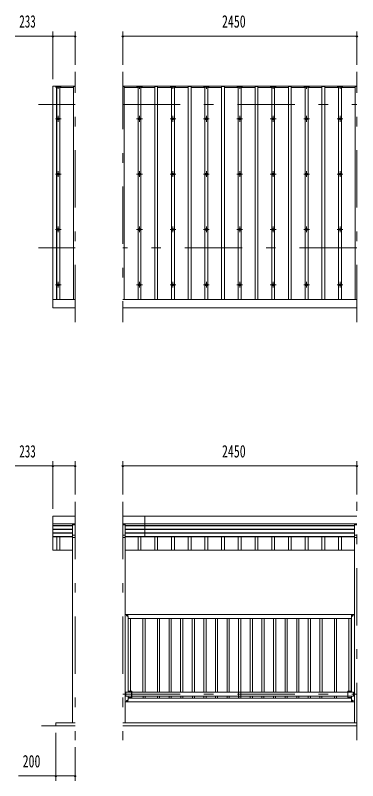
# Model space of a CAD drawing. Units: millimetres, scale not verified. Extents: x -21353 to 21363, y -10500 to 10500.
# Drawn here: x -18155 to -14569, y 1445 to 9455 of the extents above; entities that cross this region are included whole.
import ezdxf
from ezdxf.enums import TextEntityAlignment as Align

# ---------------------------------------------------------------- set-up
doc = ezdxf.new("R2010")
doc.units = ezdxf.units.MM
doc.header["$LTSCALE"] = 50
doc.linetypes.add('USER3', pattern=[24, 12, -5, 2, -5])
for name, color, linetype, lineweight in [('0-2_1-0BOLD', 7, 'Continuous', 18), ('0-3_1-2CENTER', 3, 'USER3', 18), ('0-4_1-4THIN', 4, 'Continuous', 18), ('0-5_1-5DIM', 3, 'Continuous', 18)]:
    doc.layers.add(name, color=color, linetype=linetype, lineweight=lineweight)
doc.styles.add('ＭＳ ゴシック', font='')
doc.styles.get('ＭＳ ゴシック').set_extended_font_data('MS Gothic')

msp = doc.modelspace()

# ---------------------------------------------------------------- linework, layer by layer
at = {"layer": '0-2_1-0BOLD'}
for p, q in [((-17722.23, 6481.37), (-17722.23, 8712.63)), ((-14579.23, 8712.63), (-17029.23, 8712.63)), ((-17529.23, 6481.37), (-17762.23, 6481.37)), ((-14579.23, 6481.37), (-17029.23, 6481.37)), ((-17029.23, 6392.63), (-14579.23, 6392.63)), ((-14579.23, 4213.68), (-17029.23, 4213.68)), ((-16799.23, 3997.16), (-16799.23, 4213.68)), ((-17529.23, 4132.53), (-17762.23, 4132.53)), ((-17762.23, 4116.23), (-17554.23, 4116.23)), ((-17554.23, 4112.9), (-17762.23, 4112.9)), ((-17554.23, 4132.53), (-17554.23, 2049.68)), ((-17554.23, 4120.85), (-17529.23, 4120.85)), ((-14579.23, 4132.53), (-17029.23, 4132.53)), ((-17029.23, 4120.85), (-17004.23, 4120.85)), ((-17004.23, 4132.53), (-17004.23, 2049.68)), ((-17004.23, 4116.23), (-14604.23, 4116.23)), ((-14604.23, 4112.9), (-17004.23, 4112.9)), ((-14604.23, 2049.68), (-14604.23, 4132.53)), ((-14604.23, 4120.85), (-14579.23, 4120.85)), ((-17762.23, 4077.65), (-17554.23, 4077.65)), ((-17554.23, 4074.32), (-17762.23, 4074.32)), ((-17762.23, 4039.07), (-17554.23, 4039.07)), ((-17554.23, 4035.74), (-17762.23, 4035.74)), ((-17529.23, 4015.79), (-17554.23, 4015.79)), ((-17029.23, 4015.79), (-17004.23, 4015.79)), ((-17004.23, 4077.65), (-14604.23, 4077.65)), ((-14604.23, 4074.32), (-17004.23, 4074.32)), ((-17004.23, 4039.07), (-14604.23, 4039.07)), ((-14604.23, 4035.74), (-17004.23, 4035.74)), ((-14579.23, 4015.79), (-14604.23, 4015.79)), ((-17554.23, 4000.49), (-17762.23, 4000.49)), ((-17762.23, 3997.16), (-17554.23, 3997.16)), ((-17554.23, 3990.57), (-17529.23, 3990.57)), ((-17004.23, 3990.57), (-17029.23, 3990.57)), ((-14604.23, 4000.49), (-17004.23, 4000.49)), ((-17004.23, 3997.16), (-14604.23, 3997.16)), ((-14604.23, 3990.57), (-14579.23, 3990.57)), ((-17004.23, 3856.68), (-14604.23, 3856.68)), ((-17004.23, 3183.68), (-16980.83, 3183.68)), ((-14606.23, 3183.67), (-17002.23, 3183.67)), ((-16989.23, 3170.84), (-16989.23, 3176.52)), ((-16989.19, 3176.59), (-16984.27, 3179.43)), ((-16984.27, 3167.93), (-16989.19, 3170.77)), ((-16984.19, 3179.43), (-16979.27, 3176.59)), ((-16979.27, 3170.77), (-16984.19, 3167.93)), ((-16979.23, 3176.52), (-16979.23, 3170.84)), ((-16974.23, 3164.68), (-16974.23, 2371.03)), ((-14634.23, 3143.68), (-16974.23, 3143.68)), ((-14629.23, 3170.84), (-14629.23, 3176.52)), ((-14629.19, 3176.59), (-14624.27, 3179.43)), ((-14624.27, 3167.93), (-14629.19, 3170.77)), ((-14627.63, 3183.68), (-14604.23, 3183.68)), ((-14624.19, 3179.43), (-14619.27, 3176.59)), ((-14619.27, 3170.77), (-14624.19, 3167.93)), ((-14619.23, 3176.52), (-14619.23, 3170.84)), ((-16996.29, 2328.33), (-16937.44, 2328.33)), ((-16974.24, 2382.68), (-16934.24, 2382.68)), ((-16937.44, 2316.68), (-16937.44, 2382.68)), ((-14674.22, 2371.03), (-16934.24, 2371.03)), ((-16934.24, 2328.33), (-14674.22, 2328.33)), ((-14674.22, 2382.68), (-14634.23, 2382.68)), ((-14671.03, 2382.68), (-14671.03, 2316.68)), ((-14604.23, 2269.68), (-17004.23, 2269.68)), ((-16989.23, 2282.52), (-16989.23, 2276.84)), ((-16984.27, 2285.43), (-16989.19, 2282.59)), ((-16989.19, 2276.77), (-16984.27, 2273.93)), ((-16979.27, 2282.59), (-16984.19, 2285.43)), ((-16984.19, 2273.93), (-16979.27, 2276.77)), ((-16979.23, 2276.84), (-16979.23, 2282.52)), ((-16974.23, 2309.68), (-14634.23, 2309.68)), ((-14629.23, 2282.52), (-14629.23, 2276.84)), ((-14624.27, 2285.43), (-14629.19, 2282.59)), ((-14629.19, 2276.77), (-14624.27, 2273.93)), ((-14619.27, 2282.59), (-14624.19, 2285.43)), ((-14624.19, 2273.93), (-14619.27, 2276.77)), ((-14619.23, 2276.84), (-14619.23, 2282.52)), ((-17879.23, 2019.68), (-17529.23, 2019.68)), ((-17029.23, 2049.68), (-14579.23, 2049.68)), ((-17029.23, 2019.68), (-14579.23, 2019.68))]:
    msp.add_line(p, q, dxfattribs=at)
for points in [[(-17529.23, 8712.63), (-17762.23, 8712.63), (-17762.23, 6392.63), (-17529.23, 6392.63)], [(-17529.23, 4213.68), (-17762.23, 4213.68), (-17762.23, 3856.68), (-17554.23, 3856.68)], [(-16975.83, 3178.68), (-16975.83, 3164.68), (-16974.23, 3164.68)], [(-14634.23, 2371.03), (-14634.23, 3164.68), (-14632.63, 3164.68), (-14632.63, 3178.68)], [(-16937.44, 2371.03), (-16996.29, 2371.03), (-16996.29, 2328.33)], [(-16975.83, 2274.68), (-16975.83, 2288.68), (-16974.23, 2288.68), (-16974.23, 2328.33)], [(-16934.24, 2382.68), (-16934.24, 2316.68), (-16974.24, 2316.68)], [(-14634.23, 2316.68), (-14674.22, 2316.68), (-14674.22, 2382.68)], [(-14671.03, 2328.33), (-14612.18, 2328.33), (-14612.18, 2371.03), (-14671.03, 2371.03)], [(-14634.23, 2328.33), (-14634.23, 2288.68), (-14632.63, 2288.68), (-14632.63, 2274.68)], [(-17529.23, 2049.68), (-17729.23, 2049.68), (-17729.23, 2019.68)]]:
    msp.add_lwpolyline(points, dxfattribs=at)
for centre, radius in [((-17704.23, 8372.13), 10), ((-16854.23, 8372.13), 10), ((-16504.23, 8372.13), 10), ((-16154.23, 8372.13), 10), ((-15804.23, 8372.13), 10), ((-15454.23, 8372.13), 10), ((-15104.23, 8372.13), 10), ((-14754.23, 8372.13), 10), ((-17704.23, 7793.42), 10), ((-16854.23, 7793.42), 10), ((-16504.23, 7793.42), 10), ((-16154.23, 7793.42), 10), ((-15804.23, 7793.42), 10), ((-15454.23, 7793.42), 10), ((-15104.23, 7793.42), 10), ((-14754.23, 7793.42), 10), ((-17704.23, 7214.7), 10), ((-16854.23, 7214.7), 10), ((-16504.23, 7214.7), 10), ((-16154.23, 7214.7), 10), ((-15804.23, 7214.7), 10), ((-15454.23, 7214.7), 10), ((-15104.23, 7214.7), 10), ((-14754.23, 7214.7), 10), ((-17704.23, 6635.99), 10), ((-16854.23, 6635.99), 10), ((-16504.23, 6635.99), 10), ((-16154.23, 6635.99), 10), ((-15804.23, 6635.99), 10), ((-15454.23, 6635.99), 10), ((-15104.23, 6635.99), 10), ((-14754.23, 6635.99), 10), ((-16984.23, 3173.68), 6.25), ((-16984.23, 3173.68), 4.9), ((-14624.23, 3173.68), 6.25), ((-14624.23, 3173.68), 4.9), ((-16984.23, 2279.68), 6.25), ((-16984.23, 2279.68), 4.9), ((-14624.23, 2279.68), 6.25), ((-14624.23, 2279.68), 4.9)]:
    msp.add_circle(centre, radius, dxfattribs=at)
for centre, radius, start, end in [((-17704.23, 8691.45), 14.64, 46.9032, 133.0968), ((-17704.23, 8712.83), 14.64, 226.9032, 313.0968), ((-16854.23, 8691.45), 14.64, 46.9032, 133.0968), ((-16854.23, 8712.83), 14.64, 226.9032, 313.0968), ((-16504.23, 8691.45), 14.64, 46.9032, 133.0968), ((-16504.23, 8712.83), 14.64, 226.9032, 313.0968), ((-16154.23, 8691.45), 14.64, 46.9032, 133.0968), ((-16154.23, 8712.83), 14.64, 226.9032, 313.0968), ((-15804.23, 8691.45), 14.64, 46.9032, 133.0968), ((-15804.23, 8712.83), 14.64, 226.9032, 313.0968), ((-15454.23, 8691.45), 14.64, 46.9032, 133.0968), ((-15454.23, 8712.83), 14.64, 226.9032, 313.0968), ((-15104.23, 8691.45), 14.64, 46.9032, 133.0968), ((-15104.23, 8712.83), 14.64, 226.9032, 313.0968), ((-14754.23, 8691.45), 14.64, 46.9032, 133.0968), ((-14754.23, 8712.83), 14.64, 226.9032, 313.0968), ((-16984.23, 3173.68), 5.75, 149.59184, 150.40814), ((-16984.23, 3173.68), 5.75, 209.59184, 210.40814), ((-16984.23, 3173.68), 5.75, 89.59184, 90.40814), ((-16984.23, 3173.68), 5.75, 269.59184, 270.40814), ((-16980.83, 3178.68), 5, 0, 90), ((-16984.23, 3173.68), 5.75, 29.59184, 30.40814), ((-16984.23, 3173.68), 5.75, 329.59184, 330.40814), ((-14627.63, 3178.68), 5, 90, 180), ((-14624.23, 3173.68), 5.75, 149.59184, 150.40814), ((-14624.23, 3173.68), 5.75, 209.59184, 210.40814), ((-14624.23, 3173.68), 5.75, 89.59184, 90.40814), ((-14624.23, 3173.68), 5.75, 269.59184, 270.40814), ((-14624.23, 3173.68), 5.75, 29.59184, 30.40814), ((-14624.23, 3173.68), 5.75, 329.59184, 330.40814), ((-16984.23, 2279.68), 5.75, 149.59184, 150.40814), ((-16984.23, 2279.68), 5.75, 209.59184, 210.40814), ((-16984.23, 2279.68), 5.75, 89.59184, 90.40814), ((-16984.23, 2279.68), 5.75, 269.59184, 270.40814), ((-16980.83, 2274.68), 5, 270, 0), ((-16984.23, 2279.68), 5.75, 29.59184, 30.40814), ((-16984.23, 2279.68), 5.75, 329.59184, 330.40814), ((-14627.63, 2274.68), 5, 180, 270), ((-14624.23, 2279.68), 5.75, 149.59184, 150.40814), ((-14624.23, 2279.68), 5.75, 209.59184, 210.40814), ((-14624.23, 2279.68), 5.75, 89.59184, 90.40814), ((-14624.23, 2279.68), 5.75, 269.59184, 270.40814), ((-14624.23, 2279.68), 5.75, 29.59184, 30.40814), ((-14624.23, 2279.68), 5.75, 329.59184, 330.40814)]:
    msp.add_arc(centre, radius, start, end, dxfattribs=at)
at = {"layer": '0-3_1-2CENTER'}
for p, q in [((-17529.23, 6242.63), (-17529.23, 8862.63)), ((-17029.23, 8862.63), (-17029.23, 6242.63)), ((-14579.23, 6242.63), (-14579.23, 8862.63)), ((-17734.23, 8702.14), (-17674.23, 8702.14)), ((-17704.23, 8687.14), (-17704.23, 8717.14)), ((-16824.23, 8702.14), (-16884.23, 8702.14)), ((-16854.23, 8687.14), (-16854.23, 8717.14)), ((-16474.23, 8702.14), (-16534.23, 8702.14)), ((-16504.23, 8687.14), (-16504.23, 8717.14)), ((-16124.23, 8702.14), (-16184.23, 8702.14)), ((-16154.23, 8687.14), (-16154.23, 8717.14)), ((-15774.23, 8702.14), (-15834.23, 8702.14)), ((-15804.23, 8687.14), (-15804.23, 8717.14)), ((-15424.23, 8702.14), (-15484.23, 8702.14)), ((-15454.23, 8687.14), (-15454.23, 8717.14)), ((-15074.23, 8702.14), (-15134.23, 8702.14)), ((-15104.23, 8687.14), (-15104.23, 8717.14)), ((-14724.23, 8702.14), (-14784.23, 8702.14)), ((-14754.23, 8687.14), (-14754.23, 8717.14)), ((-17912.23, 8522.63), (-17529.23, 8522.63)), ((-17029.23, 8522.63), (-14579.23, 8522.63)), ((-17674.23, 8372.13), (-17734.23, 8372.13)), ((-17704.23, 8402.13), (-17704.23, 8342.13)), ((-16824.23, 8372.13), (-16884.23, 8372.13)), ((-16854.23, 8402.13), (-16854.23, 8342.13)), ((-16534.23, 8372.13), (-16474.23, 8372.13)), ((-16504.23, 8402.13), (-16504.23, 8342.13)), ((-16124.23, 8372.13), (-16184.23, 8372.13)), ((-16154.23, 8402.13), (-16154.23, 8342.13)), ((-15774.23, 8372.13), (-15834.23, 8372.13)), ((-15804.23, 8402.13), (-15804.23, 8342.13)), ((-15424.23, 8372.13), (-15484.23, 8372.13)), ((-15454.23, 8402.13), (-15454.23, 8342.13)), ((-15074.23, 8372.13), (-15134.23, 8372.13)), ((-15104.23, 8402.13), (-15104.23, 8342.13)), ((-14724.23, 8372.13), (-14784.23, 8372.13)), ((-14754.23, 8402.13), (-14754.23, 8342.13)), ((-17674.23, 7793.42), (-17734.23, 7793.42)), ((-17704.23, 7823.42), (-17704.23, 7763.42)), ((-16884.23, 7793.42), (-16824.23, 7793.42)), ((-16854.23, 7823.42), (-16854.23, 7763.42)), ((-16534.23, 7793.42), (-16474.23, 7793.42)), ((-16504.23, 7763.42), (-16504.23, 7823.42)), ((-16184.23, 7793.42), (-16124.23, 7793.42)), ((-16154.23, 7823.42), (-16154.23, 7763.42)), ((-15834.23, 7793.42), (-15774.23, 7793.42)), ((-15804.23, 7823.42), (-15804.23, 7763.42)), ((-15484.23, 7793.42), (-15424.23, 7793.42)), ((-15454.23, 7823.42), (-15454.23, 7763.42)), ((-15134.23, 7793.42), (-15074.23, 7793.42)), ((-15104.23, 7823.42), (-15104.23, 7763.42)), ((-14784.23, 7793.42), (-14724.23, 7793.42)), ((-14754.23, 7823.42), (-14754.23, 7763.42)), ((-17674.23, 7214.7), (-17734.23, 7214.7)), ((-17704.23, 7184.7), (-17704.23, 7244.7)), ((-16884.23, 7214.7), (-16824.23, 7214.7)), ((-16854.23, 7244.7), (-16854.23, 7184.7)), ((-16534.23, 7214.7), (-16474.23, 7214.7)), ((-16504.23, 7184.7), (-16504.23, 7244.7)), ((-16184.23, 7214.7), (-16124.23, 7214.7)), ((-16154.23, 7244.7), (-16154.23, 7184.7)), ((-15834.23, 7214.7), (-15774.23, 7214.7)), ((-15804.23, 7244.7), (-15804.23, 7184.7)), ((-15484.23, 7214.7), (-15424.23, 7214.7)), ((-15454.23, 7244.7), (-15454.23, 7184.7)), ((-15134.23, 7214.7), (-15074.23, 7214.7)), ((-15104.23, 7244.7), (-15104.23, 7184.7)), ((-14784.23, 7214.7), (-14724.23, 7214.7)), ((-14754.23, 7244.7), (-14754.23, 7184.7)), ((-17912.23, 7022.63), (-17529.23, 7022.63)), ((-14579.23, 7022.63), (-17029.23, 7022.63)), ((-17704.23, 6665.99), (-17704.23, 6605.99)), ((-16854.23, 6665.99), (-16854.23, 6605.99)), ((-16504.23, 6605.99), (-16504.23, 6665.99)), ((-16154.23, 6665.99), (-16154.23, 6605.99)), ((-15804.23, 6665.99), (-15804.23, 6605.99)), ((-15454.23, 6665.99), (-15454.23, 6605.99)), ((-15104.23, 6665.99), (-15104.23, 6605.99)), ((-14754.23, 6665.99), (-14754.23, 6605.99)), ((-17734.23, 6635.99), (-17674.23, 6635.99)), ((-16884.23, 6635.99), (-16824.23, 6635.99)), ((-16534.23, 6635.99), (-16474.23, 6635.99)), ((-16184.23, 6635.99), (-16124.23, 6635.99)), ((-15834.23, 6635.99), (-15774.23, 6635.99)), ((-15484.23, 6635.99), (-15424.23, 6635.99)), ((-15134.23, 6635.99), (-15074.23, 6635.99)), ((-14784.23, 6635.99), (-14724.23, 6635.99)), ((-17529.23, 4363.68), (-17529.23, 1869.68)), ((-17029.23, 4363.68), (-17029.23, 1869.68)), ((-14579.23, 1869.68), (-14579.23, 4363.68)), ((-16975.48, 3173.68), (-16992.98, 3173.68)), ((-16984.23, 3164.93), (-16984.23, 3182.43)), ((-14632.98, 3173.68), (-14615.48, 3173.68)), ((-14624.23, 3164.93), (-14624.23, 3182.43)), ((-17029.23, 2349.68), (-14579.23, 2349.68)), ((-16975.48, 2279.68), (-16992.98, 2279.68)), ((-16984.23, 2270.93), (-16984.23, 2288.43)), ((-14615.48, 2279.68), (-14632.98, 2279.68)), ((-14624.23, 2288.43), (-14624.23, 2270.93))]:
    msp.add_line(p, q, dxfattribs=at)
at = {"layer": '0-4_1-4THIN'}
for p, q in [((-17719.23, 8698.39), (-17722.23, 8698.39)), ((-17719.23, 6481.37), (-17719.23, 8711.13)), ((-17689.23, 8698.39), (-17544.23, 8698.39)), ((-17544.23, 8711.13), (-17544.23, 6481.37)), ((-17529.23, 8711.13), (-17544.23, 8711.13)), ((-17014.23, 8698.39), (-16869.23, 8698.39)), ((-16869.23, 6481.37), (-16869.23, 8711.13)), ((-16839.23, 8698.39), (-16694.23, 8698.39)), ((-16694.23, 8711.13), (-16694.23, 6481.37)), ((-16664.23, 8698.39), (-16519.23, 8698.39)), ((-16519.23, 6481.37), (-16519.23, 8711.13)), ((-16489.23, 8698.39), (-16344.23, 8698.39)), ((-16344.23, 8711.13), (-16344.23, 6481.37)), ((-16314.23, 8698.39), (-16169.23, 8698.39)), ((-16169.23, 6481.37), (-16169.23, 8711.13)), ((-16139.23, 8698.39), (-15994.23, 8698.39)), ((-15994.23, 8711.13), (-15994.23, 6481.37)), ((-15964.23, 8698.39), (-15819.23, 8698.39)), ((-15819.23, 8711.13), (-15819.23, 6481.37)), ((-15789.23, 8698.39), (-15644.23, 8698.39)), ((-15644.23, 8711.13), (-15644.23, 6481.37)), ((-15614.23, 8698.39), (-15469.23, 8698.39)), ((-15469.23, 6481.37), (-15469.23, 8711.13)), ((-15439.23, 8698.39), (-15294.23, 8698.39)), ((-15294.23, 6481.37), (-15294.23, 8711.13)), ((-15264.23, 8698.39), (-15119.23, 8698.39)), ((-15119.23, 6481.37), (-15119.23, 8711.13)), ((-15089.23, 8698.39), (-14944.23, 8698.39)), ((-14944.23, 6481.37), (-14944.23, 8711.13)), ((-14914.23, 8698.39), (-14769.23, 8698.39)), ((-14769.23, 6481.37), (-14769.23, 8711.13)), ((-14739.23, 8698.39), (-14594.23, 8698.39)), ((-14594.23, 8711.13), (-14594.23, 6481.37)), ((-14579.23, 8711.13), (-14594.23, 8711.13)), ((-17719.23, 3856.68), (-17719.23, 3997.16)), ((-17689.23, 3997.16), (-17689.23, 3856.68)), ((-16869.23, 3997.16), (-16869.23, 3856.68)), ((-16839.23, 3856.68), (-16839.23, 3997.16)), ((-16694.23, 3997.16), (-16694.23, 3856.68)), ((-16664.23, 3856.68), (-16664.23, 3997.16)), ((-16519.23, 3997.16), (-16519.23, 3856.68)), ((-16489.23, 3856.68), (-16489.23, 3997.16)), ((-16344.23, 3997.16), (-16344.23, 3856.68)), ((-16314.23, 3856.68), (-16314.23, 3997.16)), ((-16169.23, 3997.16), (-16169.23, 3856.68)), ((-16139.23, 3856.68), (-16139.23, 3997.16)), ((-15994.23, 3997.16), (-15994.23, 3856.68)), ((-15964.23, 3856.68), (-15964.23, 3997.16)), ((-15819.23, 3997.16), (-15819.23, 3856.68)), ((-15789.23, 3856.68), (-15789.23, 3997.16)), ((-15644.23, 3997.16), (-15644.23, 3856.68)), ((-15614.23, 3856.68), (-15614.23, 3997.16)), ((-15469.23, 3997.16), (-15469.23, 3856.68)), ((-15439.23, 3856.68), (-15439.23, 3997.16)), ((-15294.23, 3997.16), (-15294.23, 3856.68)), ((-15264.23, 3856.68), (-15264.23, 3997.16)), ((-15119.23, 3997.16), (-15119.23, 3856.68)), ((-15089.23, 3856.68), (-15089.23, 3997.16)), ((-14944.23, 3997.16), (-14944.23, 3856.68)), ((-14914.24, 3856.68), (-14914.24, 3997.16)), ((-14769.23, 3997.16), (-14769.23, 3856.68)), ((-14739.24, 3856.68), (-14739.24, 3997.16)), ((-16971.73, 2382.68), (-16971.73, 3143.68)), ((-16946.73, 3143.68), (-16946.73, 2382.68)), ((-16817.98, 2371.03), (-16817.98, 3143.68)), ((-16794.98, 3143.68), (-16794.98, 2371.03)), ((-16666.23, 2371.03), (-16666.23, 3143.68)), ((-16643.23, 3143.68), (-16643.23, 2371.03)), ((-16544.73, 2371.03), (-16544.73, 3143.68)), ((-16521.73, 3143.68), (-16521.73, 2371.03)), ((-16423.23, 2371.03), (-16423.23, 3143.68)), ((-16400.23, 3143.68), (-16400.23, 2371.03)), ((-16301.73, 2371.03), (-16301.73, 3143.68)), ((-16278.73, 3143.68), (-16278.73, 2371.03)), ((-16180.23, 2371.03), (-16180.23, 3143.68)), ((-16157.23, 3143.68), (-16157.23, 2371.03)), ((-16058.73, 2371.03), (-16058.73, 3143.68)), ((-16035.73, 3143.68), (-16035.73, 2371.03)), ((-15937.23, 2371.03), (-15937.23, 3143.68)), ((-15914.23, 3143.68), (-15914.23, 2371.03)), ((-15815.73, 2309.68), (-15815.73, 3143.68)), ((-15792.73, 3143.68), (-15792.73, 2309.68)), ((-15694.23, 2371.03), (-15694.23, 3143.68)), ((-15671.23, 3143.68), (-15671.23, 2371.03)), ((-15572.73, 2371.03), (-15572.73, 3143.68)), ((-15549.73, 3143.68), (-15549.73, 2371.03)), ((-15451.23, 2371.03), (-15451.23, 3143.68)), ((-15428.23, 3143.68), (-15428.23, 2371.03)), ((-15329.73, 2371.03), (-15329.73, 3143.68)), ((-15306.73, 3143.68), (-15306.73, 2371.03)), ((-15208.23, 2371.03), (-15208.23, 3143.68)), ((-15185.23, 3143.68), (-15185.23, 2371.03)), ((-15086.73, 2371.03), (-15086.73, 3143.68)), ((-15063.73, 3143.68), (-15063.73, 2371.03)), ((-14965.23, 2371.03), (-14965.23, 3143.68)), ((-14942.23, 3143.68), (-14942.23, 2371.03)), ((-14813.48, 2371.03), (-14813.48, 3143.68)), ((-14790.48, 3143.68), (-14790.48, 2371.03)), ((-14661.73, 2382.68), (-14661.73, 3143.68)), ((-14636.73, 3143.68), (-14636.73, 2382.68)), ((-16816.98, 2309.68), (-16816.98, 2328.33)), ((-16794.98, 2328.33), (-16794.98, 2309.68)), ((-16665.23, 2309.68), (-16665.23, 2328.33)), ((-16643.23, 2328.33), (-16643.23, 2309.68)), ((-16543.73, 2309.68), (-16543.73, 2328.33)), ((-16521.73, 2328.33), (-16521.73, 2309.68)), ((-16422.23, 2309.68), (-16422.23, 2328.33)), ((-16400.23, 2328.33), (-16400.23, 2309.68)), ((-16300.73, 2309.68), (-16300.73, 2328.33)), ((-16278.73, 2328.33), (-16278.73, 2309.68)), ((-16179.23, 2309.68), (-16179.23, 2328.33)), ((-16157.23, 2328.33), (-16157.23, 2309.68)), ((-16057.73, 2309.68), (-16057.73, 2328.33)), ((-16035.73, 2328.33), (-16035.73, 2309.68)), ((-15936.23, 2309.68), (-15936.23, 2328.33)), ((-15914.23, 2328.33), (-15914.23, 2309.68)), ((-15814.73, 2328.33), (-15814.73, 2309.68)), ((-15793.73, 2309.68), (-15793.73, 2328.33)), ((-15694.23, 2309.68), (-15694.23, 2328.33)), ((-15672.23, 2328.33), (-15672.23, 2309.68)), ((-15572.73, 2309.68), (-15572.73, 2328.33)), ((-15550.73, 2328.33), (-15550.73, 2309.68)), ((-15451.23, 2309.68), (-15451.23, 2328.33)), ((-15429.23, 2328.33), (-15429.23, 2309.68)), ((-15329.73, 2309.68), (-15329.73, 2328.33)), ((-15307.73, 2328.33), (-15307.73, 2309.68)), ((-15208.23, 2309.68), (-15208.23, 2328.33)), ((-15186.23, 2328.33), (-15186.23, 2309.68)), ((-15086.73, 2309.68), (-15086.73, 2328.33)), ((-15064.73, 2328.33), (-15064.73, 2309.68)), ((-14965.23, 2309.68), (-14965.23, 2328.33)), ((-14943.23, 2328.33), (-14943.23, 2309.68)), ((-14813.48, 2309.68), (-14813.48, 2328.33)), ((-14791.48, 2328.33), (-14791.48, 2309.68)), ((-16971.73, 2316.68), (-16971.73, 2309.68)), ((-16946.73, 2309.68), (-16946.73, 2316.68)), ((-14661.73, 2309.68), (-14661.73, 2316.68)), ((-14636.73, 2316.68), (-14636.73, 2309.68))]:
    msp.add_line(p, q, dxfattribs=at)
for points in [[(-17719.23, 8711.13), (-17689.23, 8711.13), (-17689.23, 6481.37)], [(-17014.23, 6481.37), (-17014.23, 8711.13), (-17029.23, 8711.13)], [(-16869.23, 8711.13), (-16839.23, 8711.13), (-16839.23, 6481.37)], [(-16664.23, 6481.37), (-16664.23, 8711.13), (-16694.23, 8711.13)], [(-16519.23, 8711.13), (-16489.23, 8711.13), (-16489.23, 6481.37)], [(-16314.23, 6481.37), (-16314.23, 8711.13), (-16344.23, 8711.13)], [(-16169.23, 8711.13), (-16139.23, 8711.13), (-16139.23, 6481.37)], [(-15964.23, 6481.37), (-15964.23, 8711.13), (-15994.23, 8711.13)], [(-15789.23, 6481.37), (-15789.23, 8711.13), (-15819.23, 8711.13)], [(-15614.23, 6481.37), (-15614.23, 8711.13), (-15644.23, 8711.13)], [(-15469.23, 8711.13), (-15439.23, 8711.13), (-15439.23, 6481.37)], [(-15294.23, 8711.13), (-15264.23, 8711.13), (-15264.23, 6481.37)], [(-15119.23, 8711.13), (-15089.23, 8711.13), (-15089.23, 6481.37)], [(-14944.23, 8711.13), (-14914.23, 8711.13), (-14914.23, 6481.37)], [(-14769.23, 8711.13), (-14739.23, 8711.13), (-14739.23, 6481.37)]]:
    msp.add_lwpolyline(points, dxfattribs=at)
at = {"layer": '0-5_1-5DIM'}
for p, q in [((-17529.23, 9237.63), (-18154.73, 9237.63)), ((-17752.23, 9237.63), (-17772.23, 9237.63)), ((-17762.23, 9287.63), (-17762.23, 8787.63)), ((-17519.23, 9237.63), (-17539.23, 9237.63)), ((-17529.23, 8937.63), (-17529.23, 9287.63)), ((-17019.23, 9237.63), (-17039.23, 9237.63)), ((-17029.23, 9287.63), (-17029.23, 8937.63)), ((-14579.23, 9237.63), (-17029.23, 9237.63)), ((-14569.23, 9237.63), (-14589.23, 9237.63)), ((-14579.23, 8937.63), (-14579.23, 9287.63)), ((-17529.23, 4738.68), (-18154.73, 4738.68)), ((-17752.23, 4738.68), (-17772.23, 4738.68)), ((-17762.23, 4288.68), (-17762.23, 4788.68)), ((-17519.23, 4738.68), (-17539.23, 4738.68)), ((-17529.23, 4788.68), (-17529.23, 4438.68)), ((-17019.23, 4738.68), (-17039.23, 4738.68)), ((-17029.23, 4788.68), (-17029.23, 4438.68)), ((-14579.23, 4738.68), (-17029.23, 4738.68)), ((-14569.23, 4738.68), (-14589.23, 4738.68)), ((-14579.23, 4438.68), (-14579.23, 4788.68)), ((-17729.23, 1444.68), (-17729.23, 1944.68)), ((-17529.23, 1794.68), (-17529.23, 1444.68)), ((-17529.23, 1494.68), (-18121.73, 1494.68)), ((-17719.23, 1494.68), (-17739.23, 1494.68)), ((-17519.23, 1494.68), (-17539.23, 1494.68))]:
    msp.add_line(p, q, dxfattribs=at)
for centre in [(-17762.23, 9237.63), (-17529.23, 9237.63), (-17029.23, 9237.63), (-14579.23, 9237.63), (-17762.23, 4738.68), (-17529.23, 4738.68), (-17029.23, 4738.68), (-14579.23, 4738.68), (-17729.23, 1494.68), (-17529.23, 1494.68)]:
    msp.add_arc(centre, 10, 180, 0, dxfattribs=at)

# ---------------------------------------------------------------- texts
at = {"layer": '0-5_1-5DIM', "color": 7, "style": 'ＭＳ ゴシック'}
for s, width, p in [('233', 0.65, (-18112.9, 9287.63)), ('2450', 0.7, (-15990.24, 9287.63)), ('233', 0.65, (-18112.91, 4788.68)), ('2450', 0.7, (-15990.24, 4788.68)), ('200', 0.7, (-18077.74, 1544.68))]:
    msp.add_text(s, height=130.2, dxfattribs=dict(at, width=width)).set_placement(p, align=Align.BOTTOM_LEFT)

doc.saveas('drawing.dxf')
